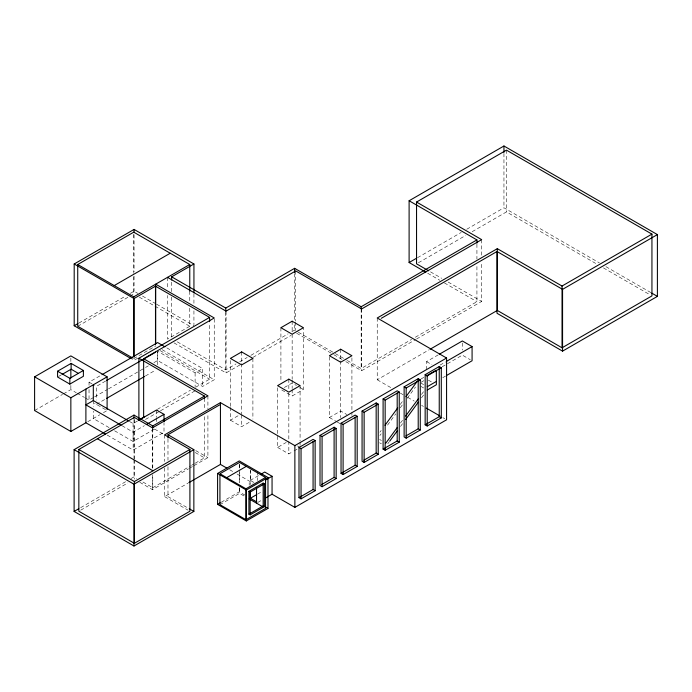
<?xml version="1.0" encoding="UTF-8"?>
<svg xmlns="http://www.w3.org/2000/svg" width="692" height="692" viewBox="0 0 692 692"><rect width="100%" height="100%" fill="white"/><g stroke="black" fill="none" stroke-linecap="round" stroke-linejoin="round"><path stroke-width="0.52" stroke-dasharray="3.46 2.59" d="M379.891 432.197L381.162 430.467M400.253 404.457L402.796 400.988M379.891 435.536L381.162 433.806M387.529 425.139L395.798 413.868M400.253 407.796L402.796 404.327M407.251 398.263L415.529 386.992M400.452 423.089L403.055 419.655M421.454 394.483L424.049 391.041M387.779 443.797L389.051 442.067M400.504 426.462L403.055 422.994M421.506 397.848L424.049 394.379M78.871 323.052L125.641 296.046M130.321 293.347L134.066 291.185L137.803 293.347M77.729 326.278L129.075 296.634M130.01 296.098L133.746 293.936L133.746 273.703M58.474 376.509L61.19 374.943M34.6 410.538L62.488 394.431M63.413 393.895L70.852 389.605L76.31 392.753M89.034 385.332L89.034 382.166L101.084 375.211M133.746 358.62L155.7 345.948M189.764 308.174L189.764 326.278L167.516 339.123L167.516 295.449M137.794 358.162L134.066 360.316L132.189 359.235M105.608 381.05L96.352 386.395L96.352 400.106M85.393 398.004L89.034 400.097L93.662 397.424M94.596 396.888L107.571 389.397M108.497 388.861L139.083 371.197M140.009 370.67L144.645 367.988M145.571 367.452L148.356 365.852M153.918 362.643L157.62 360.497L202.6 386.465L214.243 379.744L214.243 317.974M96.352 404.327L105.608 398.981M145.415 375.998L155.596 370.125M87.746 421.713L99.752 414.785M103.428 412.657L107.104 410.538L94.519 403.272M157.447 364.831L157.447 351.121L195.109 372.867L202.6 368.533L202.6 386.465M417.484 257.701L461.183 232.469M466.754 229.251L503.949 207.782L599.384 262.882M157.3 409.37L190.447 390.236M195.62 387.243L209.598 379.181L209.598 322.732M177.264 341.839L225.774 369.839L236.007 363.931M239.726 361.786L247.165 357.487M250.885 355.342L288.106 333.855M291.825 331.71L294.619 330.093L297.387 331.693M129.387 421.393L133.08 423.53L137.587 420.926M145.51 419.43L159.549 411.325M160.483 410.788L195.109 390.798M174.021 342.877L226.068 372.919L240.003 364.883M253.004 357.375L291.081 335.386M418.409 262.744L465.681 235.453M472.169 231.708L506.466 211.908L596.919 264.136M122.034 425.718L133.158 432.145L144.377 425.667M114.587 430.787L133.08 441.461L156.513 427.941M107.208 435.095L133.158 450.077L164.004 432.266L164.004 422.777M284.369 387.494L292.154 382.996L296.479 385.496M230.41 407.406L230.41 420.191L239.06 415.191M80.661 507.651L125.563 481.727M131.177 478.483L133.989 476.866L136.67 478.414M80.696 510.177L127.899 482.921M281.774 389.985L292.154 395.98L303.399 389.484L303.399 327.714M230.41 420.191L241.655 426.679L250.305 421.688M152.647 487.791L190.629 465.863M191.546 465.327L194.314 463.726M195.239 463.199L204.469 457.862L204.469 415.261M347.306 360.515L361.172 368.516L411.584 339.417M415.312 337.255L476.926 301.686L476.926 264.413M139.801 482.315L152.465 489.625L188.509 468.821M189.426 468.285L193.129 466.148M194.054 465.621L207.911 457.62L207.911 413.946M345.827 361.631L361.605 370.739L415.589 339.573M416.523 339.037L481.675 301.418L481.675 262.008M164.618 467.887L164.618 496.64L187.878 483.215M167.853 496.571L188.31 508.231M377.235 317.991L377.235 379.761L429.36 349.668M277.587 387.779L277.587 447.43L286.237 442.43M329.427 356.787L329.427 417.501L340.672 411.005L346.727 414.499M426.566 369.71L426.566 361.613L438.494 354.737M439.982 365.125L445.484 361.951M277.587 447.43L288.832 453.917L293.157 451.418M294.022 450.924L297.482 448.926M421.091 378.939L423.824 377.356M442.162 366.777L462.342 355.126L470.309 359.728M258.445 475.672L249.198 481.018L249.198 485.23M421.091 382.278L423.824 380.695M221.206 502.288L239.276 491.848L244.83 495.057M219.935 504.684L239.536 493.37L244.804 496.415M442.733 377.694L445.484 376.111M257.554 494.123L262.034 491.536M257.718 502.496L262.199 499.909M605.941 266.662L650.852 292.586M603.45 267.899L650.073 294.818M430.51 271.87L441.669 278.322M448.182 282.077L481.675 301.418M427.691 273.262L439.766 280.234M444.411 282.916L476.926 301.686M426.566 361.613L431.886 364.684M428.348 380.142L431.912 382.2M420.978 383.1L423.634 384.631M420.995 386.447L423.668 387.987M298.313 332.229L334.366 353.041M335.291 353.577L346.381 359.978M296.652 333.241L332.843 354.131M333.769 354.667L342.116 359.494M377.235 379.761L392.027 388.307M400.348 393.108L403.125 394.708M407.744 397.381L414.214 401.118M421.61 405.391L423.461 406.455M442.88 417.665L444.731 418.729M142.483 296.046L155.579 303.606M156.513 304.151L193.933 325.75M299.939 387.494L303.399 389.484M139.343 297.171L189.764 326.278M379.614 439.446L381.387 440.475M379.631 442.802L381.413 443.823M329.427 417.501L336.347 421.497M337.212 421.99L340.672 423.988M166.798 347.868L202.6 368.533M162.205 349.702L214.243 379.744M160.163 350.636L209.598 379.181M297.482 445.925L300.077 447.43M89.034 382.166L94.519 385.34M253.981 482.488L250.314 480.369L250.314 470.378M229.666 469.738L233.351 471.875M237.045 474.003L252.865 483.137M195.767 450.604L207.911 457.62M154.575 429.057L163.917 434.446M195.256 452.542L204.469 457.862M77.219 393.281L84.485 397.476M109.033 427.578L93.308 418.504L93.308 411.117M142.933 482.03L152.776 487.713L152.776 474.928M164.618 496.64L188.103 510.203M506.466 150.129L506.466 211.908M503.949 153.46L503.949 207.782M481.675 239.64L481.675 255.616M476.926 244.172L476.926 259.085M462.342 342.99L462.342 350.065M361.605 308.969L361.605 370.739M361.172 308.874L361.172 368.516M351.917 357.859L351.917 411.109M351.917 412.173L351.917 415.364M340.672 349.235L340.672 359.883M340.672 360.947L340.672 417.605M300.077 385.652L300.077 441.038M300.077 442.101L300.077 445.293M295.726 270.935L295.726 320.993M295.726 322.057L295.726 330.577M294.619 273.643L294.619 320.508M294.619 324.773L294.619 330.093M292.154 321.218L292.154 331.875M292.154 334.21L292.154 378.939M292.154 379.804L292.154 388.523M292.154 389.587L292.154 395.98M288.832 379.164L288.832 389.812M288.832 393.212L288.832 440.069M288.832 441.141L288.832 453.917M280.909 327.714L280.909 382.036M257.718 471.581L257.718 480.568M252.9 358.413L252.9 419.127M250.383 470.344L250.383 484.547M241.655 351.925L241.655 362.573M241.655 363.637L241.655 413.902M241.655 414.966L241.655 426.679M239.536 464.583L239.536 468.847M239.536 469.92L239.536 482.713M239.536 488.042L239.536 493.37M239.276 464.133L239.276 468.397M239.276 472.662L239.276 482.255M239.276 487.583L239.276 491.848M230.41 360.549L230.41 406.342M226.068 311.149L226.068 372.919M225.774 312.326L225.774 369.839M207.911 395.841L207.911 408.626M204.469 398.22L204.469 409.941M195.109 372.867L195.109 386.577M193.933 293.797L193.933 304.454M193.933 310.838L193.933 324.686M189.764 291.133L189.764 301.781M171.668 282.163L171.668 291.747M171.668 297.067L171.668 337.54M167.983 438.979L167.983 460.284M167.983 466.668L167.983 496.493M167.516 277.345L167.516 289.066M164.618 434.87L164.618 461.495M157.62 352.064L157.62 360.497M156.513 410.01L156.513 417.388M156.513 418.444L156.513 421.61M152.776 428.071L152.776 468.545M152.465 428.919L152.465 468.328M152.465 474.721L152.465 489.625M134.378 419.542L134.378 458.952M134.378 460.016L134.378 479.184M134.066 234.735L134.066 272.017M134.066 276.272L134.066 291.185M133.989 419.352L133.989 458.761M133.989 459.825L133.989 476.866M133.746 234.294L133.746 272.639M133.158 432.145L133.158 450.077M133.08 423.53L133.08 441.461M93.308 400.564L93.308 406.896M89.034 389.553L89.034 400.097M70.852 358.006L70.852 362.219M70.852 385.392L70.852 389.605"/><path stroke-width="1.04" d="M384.977 425.269L397.71 407.925M405.979 396.654L417.432 381.05M397.32 427.457L385.868 443.062M405.547 416.151L418.323 398.843M389.691 441.193L397.32 430.796M405.599 419.525L418.323 402.182M131.255 358.698L74.191 325.75L74.191 263.981L134.066 229.415L193.933 263.981L193.933 292.733M132.812 358.075L77.729 326.278L77.729 264.508L133.746 232.166L189.764 264.508L189.764 291.133M114.223 285.571L170.232 253.229M74.191 325.75L77.936 323.588M77.729 264.508L133.746 296.842L189.764 264.508M74.191 263.981L134.066 298.546L155.492 286.168L209.598 317.403L209.598 321.668M171.668 280.026L171.668 276.835L193.933 263.981M105.357 434.022L85.894 422.786L70.852 431.462L34.6 410.538L34.6 376.837L70.852 355.904L107.104 376.837L107.104 409.482M57.574 371.215L71.12 363.395L83.386 370.471L83.386 376.284L69.84 384.103L57.574 377.028L57.574 371.215L69.84 378.29L83.386 370.471M62.09 374.415L71.12 369.208L78.127 373.248M102.009 374.675L157.62 342.566L164.964 346.804M425.831 272.19L409.11 262.536L409.11 200.758L503.949 146.003L657.4 234.597L657.4 296.375L562.561 351.129L497.012 313.277L497.012 251.507L562.561 289.351L657.4 234.597M144.412 416.809L138.893 420.001L138.893 358.231L209.598 317.403M171.668 276.835L225.774 308.07L294.619 268.323L361.172 306.746L476.926 239.916L476.926 243.108M34.6 376.837L70.852 397.762L107.104 376.837M143.642 417.319L143.642 358.741L214.243 317.974L155.7 284.17L155.7 343.812M106.533 380.513L155.596 352.193M428.651 270.797L416.549 263.816L416.549 202.047L506.466 150.129L651.942 234.121L651.942 295.899L562.034 347.808L497.306 310.44L430.294 349.131M128.461 420.857L93.308 400.564L85.894 404.855L121.109 425.191M106.533 398.445L144.49 376.534M167.983 437.915L167.983 434.723L193.855 449.653L193.855 511.431L133.989 545.997L74.113 511.431L74.113 449.653L133.989 415.088L152.776 425.943L204.469 396.092L204.469 398.22M265.78 497.842L272.06 494.218L294.87 507.383L446.574 419.802L446.574 358.023L294.87 445.613L220.437 402.64L164.618 434.87L189.911 449.471L189.911 511.241L134.378 543.307L78.845 511.241L78.845 449.471L134.378 417.414L152.465 427.855L207.911 395.841L143.642 358.741M409.11 262.536L416.549 258.237M138.487 420.407L156.513 410.01L164.004 414.335L164.004 421.722M146.246 424.585L164.004 414.335M167.983 434.723L219.684 404.872M651.942 234.121L562.034 286.038L497.306 248.67L377.235 317.991L446.574 358.023M381.249 318.337L497.012 251.507M74.113 511.431L78.793 508.732M78.845 449.471L134.378 481.537L189.911 449.471M74.113 449.653L133.989 484.218L193.855 449.653M188.804 482.679L220.437 464.418L226.898 468.147M217.591 473.458L239.276 460.933L267.977 477.506L267.977 508.421L246.291 520.946L217.591 504.373L217.591 473.458L246.291 490.022L267.977 477.506M439.411 354.2L462.342 340.966L472.082 346.588L472.082 360.748L446.401 375.583M226.699 477.67L246.3 466.356M446.401 361.423L472.082 346.588M298.996 447.508L313.078 439.377L315.137 440.57L315.137 490.714L301.046 498.846L298.996 497.66L298.996 447.508L301.046 448.701L315.137 440.57M320.024 435.372L334.106 427.241L336.156 428.426L336.156 478.579L322.074 486.71L320.024 485.516L320.024 435.372L322.074 436.557L336.156 428.426M341.044 423.227L355.134 415.096L357.184 416.29L357.184 466.434L343.102 474.565L341.044 473.38L341.044 423.227L343.102 424.421L357.184 416.29M362.072 411.091L376.163 402.96L378.213 404.145L378.213 454.298L364.13 462.429L362.072 461.235L362.072 411.091L364.13 412.276L378.213 404.145M383.1 398.947L397.191 390.816L399.241 392.009L399.241 442.153L385.159 450.284L383.1 449.099L383.1 398.947L385.159 400.14L399.241 392.009M404.128 386.811L418.21 378.68L420.269 379.865L420.269 430.017L406.187 438.148L404.128 436.955L404.128 386.811L406.187 387.996L420.269 379.865M425.156 374.666L439.238 366.535L441.297 367.729L441.297 417.873L427.215 426.004L425.156 424.819L425.156 374.666L427.215 375.86L441.297 367.729M426.566 375.773L435.744 370.48M261.135 474.124L264.725 472.048L272.06 476.286L272.06 494.218M217.591 504.373L220.298 502.807M245.963 488.794L265.564 477.48L239.536 462.455L219.935 473.769L245.963 488.794L245.963 519.709L265.564 508.395L265.564 478.544M265.78 479.911L272.06 476.286M427.232 386.707L436.367 381.439L436.367 384.778L427.232 390.046M248.912 491.346L263.159 483.12L264.387 483.838L264.387 506.648L250.141 514.874L248.912 514.165L248.912 491.346L250.141 492.055L264.387 483.838M256.654 494.642L249.198 498.949L262.848 506.829M248.912 514.165L263.159 505.938L264.387 506.648M298.996 497.66L313.078 489.529L315.137 490.714M321.78 484.504L334.106 477.385L336.156 478.579M341.044 473.38L355.134 465.249L357.184 466.434M363.836 460.223L376.163 453.104L378.213 454.298M383.1 449.099L397.191 440.968L399.241 442.153M405.893 435.943L418.21 428.824L420.269 430.017M425.156 424.819L439.238 416.688L441.297 417.873M651.786 293.131L657.4 296.375M416.549 202.047L481.675 239.64L361.605 308.969L295.726 270.935L226.068 311.149L167.516 277.345M409.11 200.758L476.926 239.916M436.367 381.439L436.315 370.281M426.237 408.055L440.103 416.065M138.893 358.231L204.469 396.092M256.801 501.968L250.383 498.266L250.383 490.879M265.183 506.803L267.977 508.421M245.963 519.709L219.935 504.684L219.935 474.833M97.425 438.745L152.958 470.802M189.236 508.758L193.855 511.431M562.561 289.351L562.561 351.129M562.034 286.038L562.034 347.808M503.949 146.003L503.949 152.396M497.306 248.67L497.306 310.44M439.238 366.535L439.238 416.688M427.215 375.86L427.215 426.004M418.21 378.68L418.21 428.824M406.187 387.996L406.187 438.148M397.191 392.952L397.191 440.968M385.159 400.14L385.159 450.284M376.163 402.96L376.163 453.104M364.13 412.276L364.13 462.429M361.172 306.746L361.172 308.874M355.134 417.233L355.134 465.249M343.102 424.421L343.102 474.565M334.106 427.241L334.106 477.385M322.074 436.557L322.074 486.71M313.078 441.513L313.078 489.529M301.046 448.701L301.046 498.846M294.87 445.613L294.87 507.383M294.619 268.323L294.619 272.579M263.159 483.12L263.159 505.938M256.533 487.358L256.533 503.179M250.141 492.055L250.141 514.874M246.291 490.022L246.291 520.946M225.774 308.07L225.774 311.262M220.437 402.64L220.437 464.418M155.492 286.168L155.492 344.746M152.776 425.943L152.776 428.071M134.378 481.537L134.378 543.307M134.066 229.415L134.066 232.607M134.066 298.546L134.066 357.124M133.989 415.088L133.989 418.288M133.989 484.218L133.989 545.997M133.746 296.842L133.746 356.484M93.308 384.804L93.308 400.564M85.894 389.086L85.894 422.786M71.12 363.395L71.12 369.208M70.852 369.597L70.852 378.022M70.852 397.762L70.852 431.462M69.84 378.29L69.84 384.103M292.154 321.218L280.909 327.714L292.154 334.21L303.399 327.714L292.154 321.218M241.655 351.925L230.41 358.413L241.655 364.909L252.9 358.413L241.655 351.925M288.832 379.164L277.587 385.652L288.832 392.148L300.077 385.652L288.832 379.164M340.672 349.235L329.427 355.723L340.672 362.219L351.917 355.723L340.672 349.235"/></g></svg>
